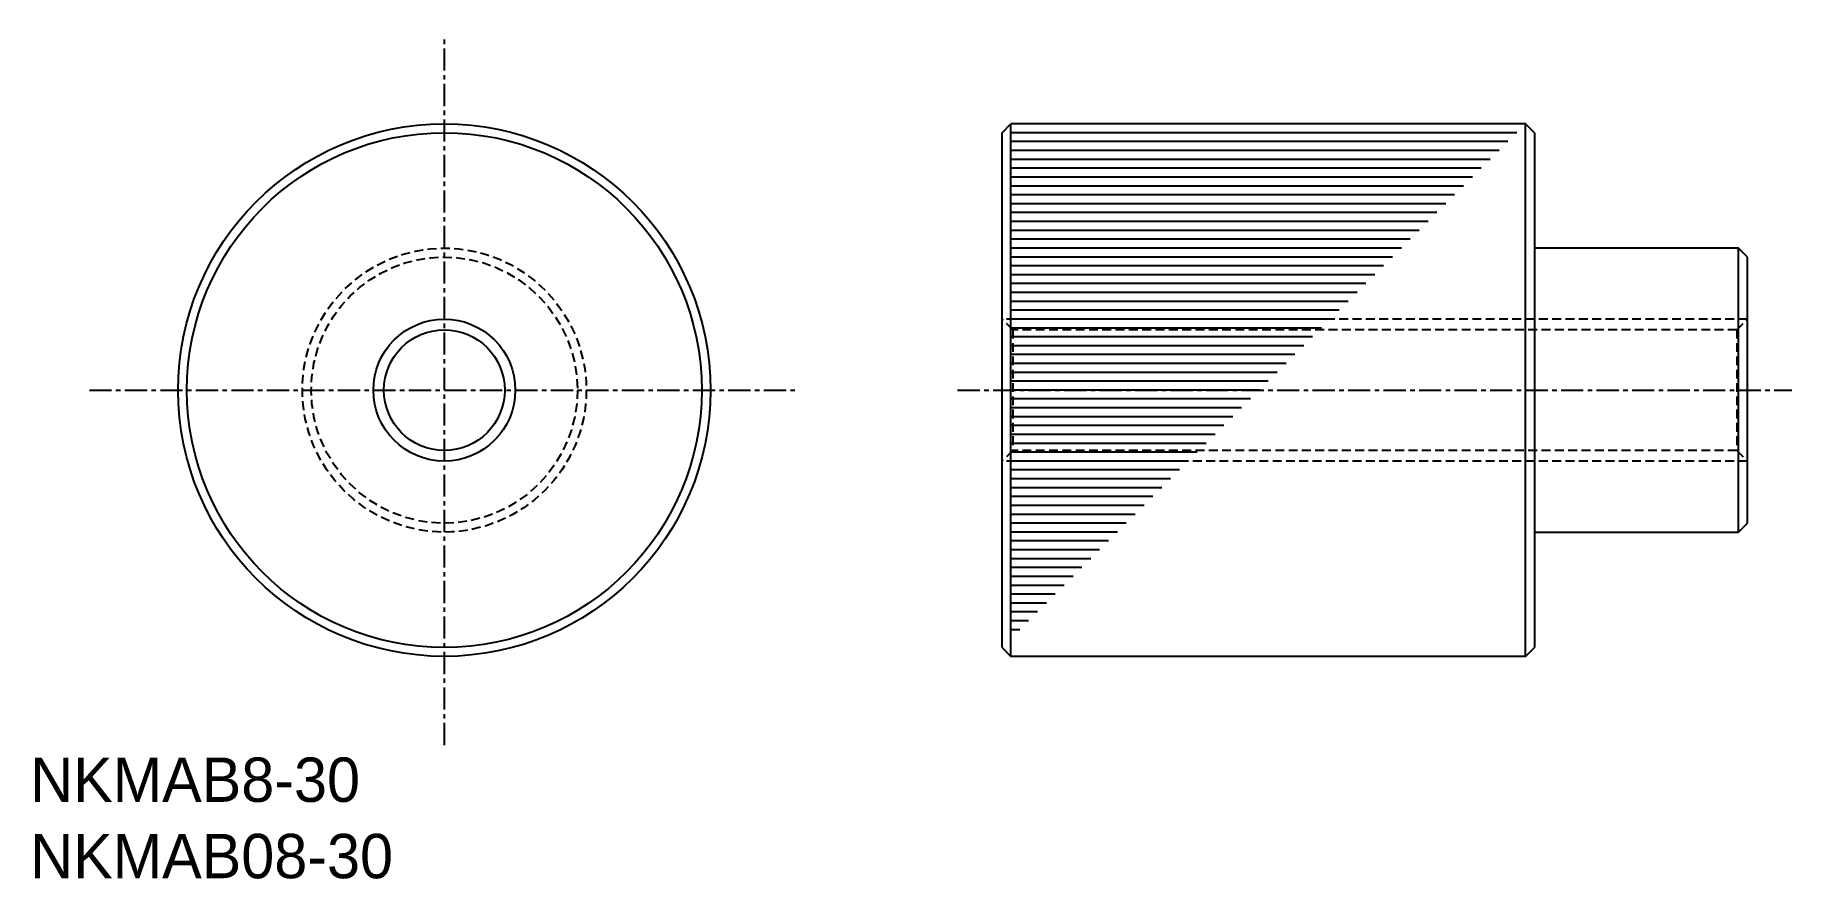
# Model space of a CAD drawing. Extents: x 0.3 to 99.2, y 0 to 47.5.
import ezdxf

# ---------------------------------------------------------------- set-up
doc = ezdxf.new("R2010")
doc.units = 0
doc.linetypes.add('CENTER', pattern=[2, 1.25, -0.25, 0.25, -0.25])
doc.linetypes.add('DASHED', pattern=[0.75, 0.5, -0.25])
doc.layers.get('0').update_dxf_attribs({"linetype": 'CONTINUOUS'})
doc.layers.add('CENTER', color=1, linetype='CENTER')

msp = doc.modelspace()

# ---------------------------------------------------------------- linework, layer by layer
at = {"color": 7, "linetype": 'CONTINUOUS'}
for p, q in [((54.75, 42), (55.25, 42.5)), ((54.75, 13), (54.75, 42)), ((55.25, 12.5), (55.25, 42.5)), ((84.25, 42.5), (55.25, 42.5)), ((83.75, 42), (55.25, 42)), ((84.25, 12.5), (84.25, 42.5)), ((84.75, 42), (84.25, 42.5)), ((84.75, 42), (84.75, 13)), ((83.25, 41.5), (55.25, 41.5)), ((82.75, 41), (55.25, 41)), ((82.25, 40.5), (55.25, 40.5)), ((81.75, 40), (55.25, 40)), ((81.25, 39.5), (55.25, 39.5)), ((80.75, 39), (55.25, 39)), ((80.25, 38.5), (55.25, 38.5)), ((79.75, 38), (55.25, 38)), ((79.25, 37.5), (55.25, 37.5)), ((78.75, 37), (55.25, 37)), ((78.25, 36.5), (55.25, 36.5)), ((77.75, 36), (55.25, 36)), ((77.25, 35.5), (55.25, 35.5)), ((76.75, 35), (55.25, 35)), ((96.25, 35.5), (84.75, 35.5)), ((96.25, 19.5), (96.25, 35.5)), ((96.75, 35), (96.25, 35.5)), ((96.75, 20), (96.75, 35)), ((76.25, 34.5), (55.25, 34.5)), ((75.75, 34), (55.25, 34)), ((75.25, 33.5), (55.25, 33.5)), ((74.75, 33), (55.25, 33)), ((74.25, 32.5), (55.25, 32.5)), ((73.75, 32), (55.25, 32)), ((73.25, 31.5), (55.25, 31.5)), ((72.75, 31), (55.25, 31)), ((72.25, 30.5), (55.25, 30.5)), ((71.75, 30), (55.25, 30)), ((71.25, 29.5), (55.25, 29.5)), ((70.75, 29), (55.25, 29)), ((70.25, 28.5), (55.25, 28.5)), ((69.75, 28), (55.25, 28)), ((69.25, 27.5), (55.25, 27.5)), ((68.75, 27), (55.25, 27)), ((68.25, 26.5), (55.25, 26.5)), ((67.75, 26), (55.25, 26)), ((67.25, 25.5), (55.25, 25.5)), ((66.75, 25), (55.25, 25)), ((66.25, 24.5), (55.25, 24.5)), ((65.75, 24), (55.25, 24)), ((65.25, 23.5), (55.25, 23.5)), ((64.75, 23), (55.25, 23)), ((64.25, 22.5), (55.25, 22.5)), ((63.75, 22), (55.25, 22)), ((63.25, 21.5), (55.25, 21.5)), ((62.75, 21), (55.25, 21)), ((62.25, 20.5), (55.25, 20.5)), ((61.75, 20), (55.25, 20)), ((96.25, 19.5), (96.75, 20)), ((61.25, 19.5), (55.25, 19.5)), ((60.75, 19), (55.25, 19)), ((84.75, 19.5), (96.25, 19.5)), ((60.25, 18.5), (55.25, 18.5)), ((59.75, 18), (55.25, 18)), ((59.25, 17.5), (55.25, 17.5)), ((58.75, 17), (55.25, 17)), ((58.25, 16.5), (55.25, 16.5)), ((57.75, 16), (55.25, 16)), ((57.25, 15.5), (55.25, 15.5)), ((56.75, 15), (55.25, 15)), ((56.25, 14.5), (55.25, 14.5)), ((55.75, 14), (55.25, 14)), ((54.75, 13), (55.25, 12.5)), ((84.25, 12.5), (84.75, 13)), ((84.25, 12.5), (55.25, 12.5))]:
    msp.add_line(p, q, dxfattribs=at)
at = {"color": 3, "linetype": 'DASHED'}
for p, q in [((96.75, 31.5), (54.75, 31.5)), ((55.35, 30.9), (54.75, 31.5)), ((55.35, 30.9), (55.35, 24)), ((96.15, 30.9), (55.35, 30.9)), ((96.15, 30.9), (96.75, 31.5)), ((96.15, 30.9), (96.15, 24.1)), ((55.35, 24.1), (54.75, 23.5)), ((96.15, 24.1), (55.35, 24.1)), ((96.15, 24.1), (96.75, 23.5)), ((96.75, 23.5), (54.75, 23.5))]:
    msp.add_line(p, q, dxfattribs=at)
at = {"color": 7, "linetype": 'CONTINUOUS'}
for radius in [15, 14.5, 3.4]:
    msp.add_circle((23.329, 27.5), radius, dxfattribs=at)
at = {"color": 3, "linetype": 'DASHED'}
for radius in [8, 7.5]:
    msp.add_circle((23.329, 27.5), radius, dxfattribs=at)
at = {"color": 3, "linetype": 'CONTINUOUS'}
msp.add_circle((23.329, 27.5), 4, dxfattribs=at)
at = {"layer": 'CENTER', "color": 1, "linetype": 'CENTER'}
for p, q in [((23.329, 7.5), (23.329, 47.5)), ((3.329, 27.5), (43.329, 27.5)), ((52.25, 27.5), (99.25, 27.5))]:
    msp.add_line(p, q, dxfattribs=at)

# ---------------------------------------------------------------- texts
at = {"color": 7, "linetype": 'CONTINUOUS'}
for s, p in [('NKMAB8-30', (0, 4.302)), ('NKMAB08-30', (0, 0))]:
    msp.add_text(s, height=2.5, dxfattribs=at).set_placement(p)

doc.saveas('drawing.dxf')
